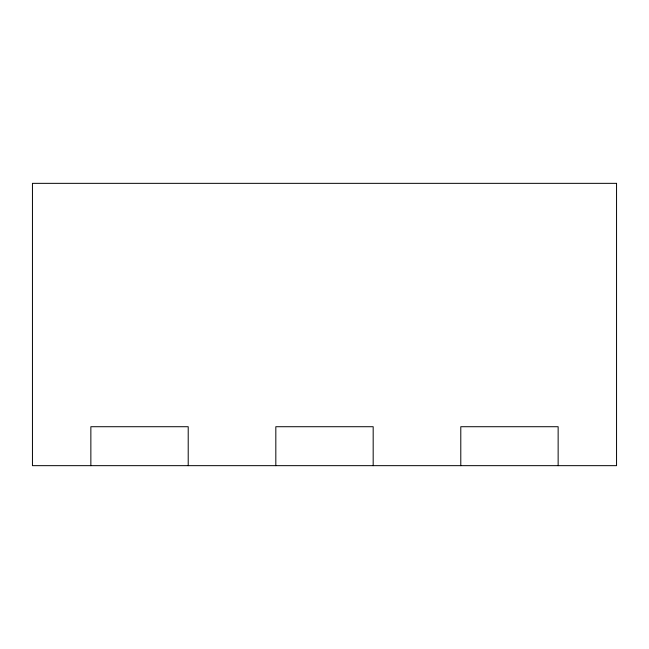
<?xml version="1.0" encoding="UTF-8"?>
<svg xmlns="http://www.w3.org/2000/svg" width="649" height="649" viewBox="0 0 649 649"><rect width="100%" height="100%" fill="white"/><g stroke="black" fill="none" stroke-linecap="round" stroke-linejoin="round"><path stroke-width="0.97" d="M558.14 465.658L558.14 426.718L460.79 426.718L460.79 465.658M373.175 465.658L373.175 426.718L275.825 426.718L275.825 465.658M188.21 465.658L188.21 426.718L90.86 426.718L90.86 465.658M616.55 183.343L32.45 183.343L32.45 465.658L616.55 465.658L616.55 183.343"/></g></svg>
